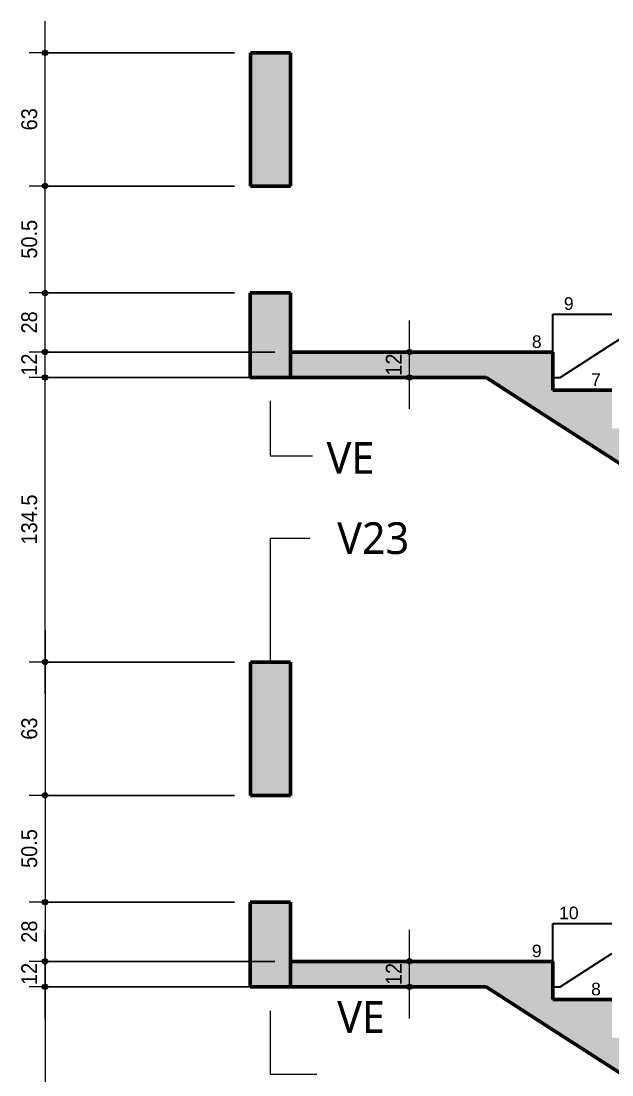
# Model space of a CAD drawing. Extents: x -875 to 3162, y 79010 to 88037.
# Drawn here: x 6.2 to 285.7, y 80592.8 to 81091 of the extents above; entities that cross this region are included whole.
import ezdxf

# ---------------------------------------------------------------- set-up
doc = ezdxf.new("R2010")
doc.units = 0
for name, color, linetype, lineweight in [('A-ANNO-DIMS', 7, 'Continuous', 9), ('A-ANNO-DIMS-50', 7, 'Continuous', 9), ('S-BEAM', 7, 'Continuous', 25), ('S-BEAM-IDEN', 7, 'Continuous', 9), ('S-STRS', 7, 'Continuous', 25), ('S-STRS-ANNO', 7, 'Continuous', 18)]:
    doc.layers.add(name, color=color, linetype=linetype, lineweight=lineweight)
doc.layers.add('A-DETL', color=94, linetype='Continuous', lineweight=18, true_color=0x00a600)
doc.styles.add('Arial', font='arial.ttf', dxfattribs={"height": 5.953125})
doc.styles.add('Arial_1', font='arial.ttf', dxfattribs={"width": 0.9, "height": 7.5})
doc.styles.add('Gadugi_1', font='gadugi.ttf', dxfattribs={"height": 15})
doc.dimstyles.new('PED_1_5mm_ESQ', dxfattribs={"dimscale": 30.48, "dimtxt": 7.651945, "dimasz": 0.328084, "dimexe": 0.246063, "dimexo": 0.246063, "dimgap": 0.049213, "dimtad": 1, "dimdec": 1, "dimrnd": 0.5, "dimdsep": 46, "dimtxsty": 'Arial_1', "dimblk1": 'DOTSMALL', "dimblk2": 'DOTSMALL', "dimsah": 1, "dimcen": 0.09, "dimdle": 0.492126, "dimazin": 0, "dimtfac": 1, "dimtdec": 4, "dimtix": 1, "dimtmove": 0, "dimatfit": 3, "dimfxl": 1, "dimtvp": 1, "dimtolj": 1, "dimtzin": 0, "dimarcsym": 2})

# ---------------------------------------------------------------- blocks, each defined once
blk = doc.blocks.new('DIMBLOCK63-CT A 003 - CORTE D_1 ESCADA TÉRREO A 5PAV')
at = {"layer": 'A-ANNO-DIMS-50', "transparency": 16777216}
h = blk.add_hatch(color=256, dxfattribs=at)
edge = h.paths.add_edge_path(flags=0)
edge.add_arc((17.59, 80634.5), 1.25, 0, 360)
h = blk.add_hatch(color=256, dxfattribs=at)
edge = h.paths.add_edge_path(flags=0)
edge.add_arc((17.59, 80482), 1.25, 0, 360)
for p, q in [((17.59, 80649.5), (17.59, 80467)), ((126.22, 80634.5), (10.09, 80634.5)), ((17.59, 80634.5), (126.22, 80634.5)), ((107.22, 80482), (10.09, 80482)), ((17.59, 80482), (107.22, 80482))]:
    blk.add_line(p, q, dxfattribs=at)
for centre in [(17.59, 80634.5), (17.59, 80482)]:
    blk.add_circle(centre, 1.25, dxfattribs=at)
at = {"layer": 'A-ANNO-DIMS-50', "color": 0, "transparency": 16777216, "insert": (6.35, 80546.6), "char_height": 7.5, "width": 27.9708, "attachment_point": 1, "rotation": 90, "line_spacing_factor": 0.941778, "style": 'Arial_1'}
blk.add_mtext('152.5', dxfattribs=at)
blk = doc.blocks.new('_DotSmall')
at = {"color": 0, "linetype": 'ByBlock', "const_width": 0.5}
blk.add_lwpolyline([(-0.0625, 0, 1), (0.0625, 0, 1)], format="xyb", close=True, dxfattribs=at)
blk = doc.blocks.new('DIMBLOCK64-CT A 003 - CORTE D_1 ESCADA TÉRREO A 5PAV')
at = {"layer": 'A-ANNO-DIMS-50', "transparency": 16777216}
h = blk.add_hatch(color=256, dxfattribs=at)
edge = h.paths.add_edge_path(flags=0)
edge.add_arc((17.59, 80646.5), 1.25, 0, 360)
h = blk.add_hatch(color=256, dxfattribs=at)
edge = h.paths.add_edge_path(flags=0)
edge.add_arc((17.59, 80634.5), 1.25, 0, 360)
for p, q in [((17.59, 80619.5), (17.59, 80661.5)), ((126.22, 80646.5), (10.09, 80646.5)), ((17.59, 80646.5), (126.22, 80646.5)), ((126.22, 80634.5), (10.09, 80634.5)), ((17.59, 80634.5), (126.22, 80634.5))]:
    blk.add_line(p, q, dxfattribs=at)
for centre in [(17.59, 80646.5), (17.59, 80634.5)]:
    blk.add_circle(centre, 1.25, dxfattribs=at)
at = {"layer": 'A-ANNO-DIMS-50', "color": 0, "transparency": 16777216, "insert": (6.35, 80635.32), "char_height": 7.5, "width": 12.4315, "attachment_point": 1, "rotation": 90, "line_spacing_factor": 0.941778, "style": 'Arial_1'}
blk.add_mtext('12', dxfattribs=at)
blk = doc.blocks.new('DIMBLOCK65-CT A 003 - CORTE D_1 ESCADA TÉRREO A 5PAV')
at = {"layer": 'A-ANNO-DIMS-50', "transparency": 16777216}
h = blk.add_hatch(color=256, dxfattribs=at)
edge = h.paths.add_edge_path(flags=0)
edge.add_arc((17.59, 80725), 1.25, 0, 360)
h = blk.add_hatch(color=256, dxfattribs=at)
edge = h.paths.add_edge_path(flags=0)
edge.add_arc((17.59, 80674.5), 1.25, 0, 360)
for p, q in [((17.59, 80740), (17.59, 80674.5)), ((107.22, 80725), (10.09, 80725)), ((17.59, 80725), (107.22, 80725)), ((107.1, 80674.5), (10.09, 80674.5)), ((17.59, 80674.5), (107.1, 80674.5))]:
    blk.add_line(p, q, dxfattribs=at)
for centre in [(17.59, 80725), (17.59, 80674.5)]:
    blk.add_circle(centre, 1.25, dxfattribs=at)
at = {"layer": 'A-ANNO-DIMS-50', "color": 0, "transparency": 16777216, "insert": (6.35, 80690.69), "char_height": 7.5, "width": 21.7551, "attachment_point": 1, "rotation": 90, "line_spacing_factor": 0.941778, "style": 'Arial_1'}
blk.add_mtext('50.5', dxfattribs=at)
blk = doc.blocks.new('DIMBLOCK66-CT A 003 - CORTE D_1 ESCADA TÉRREO A 5PAV')
at = {"layer": 'A-ANNO-DIMS-50', "transparency": 16777216}
h = blk.add_hatch(color=256, dxfattribs=at)
edge = h.paths.add_edge_path(flags=0)
edge.add_arc((17.59, 80674.5), 1.25, 0, 360)
h = blk.add_hatch(color=256, dxfattribs=at)
edge = h.paths.add_edge_path(flags=0)
edge.add_arc((17.59, 80646.5), 1.25, 0, 360)
for p, q in [((107.1, 80674.5), (10.09, 80674.5)), ((17.59, 80674.5), (17.59, 80631.5)), ((17.59, 80674.5), (107.1, 80674.5)), ((126.22, 80646.5), (10.09, 80646.5)), ((17.59, 80646.5), (126.22, 80646.5))]:
    blk.add_line(p, q, dxfattribs=at)
for centre in [(17.59, 80674.5), (17.59, 80646.5)]:
    blk.add_circle(centre, 1.25, dxfattribs=at)
at = {"layer": 'A-ANNO-DIMS-50', "color": 0, "transparency": 16777216, "insert": (6.35, 80655.32), "char_height": 7.5, "width": 12.4315, "attachment_point": 1, "rotation": 90, "line_spacing_factor": 0.941778, "style": 'Arial_1'}
blk.add_mtext('28', dxfattribs=at)
blk = doc.blocks.new('DIMBLOCK67-CT A 003 - CORTE D_1 ESCADA TÉRREO A 5PAV')
at = {"layer": 'A-ANNO-DIMS-50', "transparency": 16777216}
h = blk.add_hatch(color=256, dxfattribs=at)
edge = h.paths.add_edge_path(flags=0)
edge.add_arc((17.59, 80788), 1.25, 0, 360)
h = blk.add_hatch(color=256, dxfattribs=at)
edge = h.paths.add_edge_path(flags=0)
edge.add_arc((17.59, 80725), 1.25, 0, 360)
for p, q in [((17.59, 80803), (17.59, 80710)), ((107.22, 80788), (10.09, 80788)), ((17.59, 80788), (107.22, 80788)), ((107.22, 80725), (10.09, 80725)), ((17.59, 80725), (107.22, 80725))]:
    blk.add_line(p, q, dxfattribs=at)
for centre in [(17.59, 80788), (17.59, 80725)]:
    blk.add_circle(centre, 1.25, dxfattribs=at)
at = {"layer": 'A-ANNO-DIMS-50', "color": 0, "transparency": 16777216, "insert": (6.35, 80751.32), "char_height": 7.5, "width": 12.4315, "attachment_point": 1, "rotation": 90, "line_spacing_factor": 0.941778, "style": 'Arial_1'}
blk.add_mtext('63', dxfattribs=at)
blk = doc.blocks.new('DIMBLOCK68-CT A 003 - CORTE D_1 ESCADA TÉRREO A 5PAV')
at = {"layer": 'A-ANNO-DIMS-50', "transparency": 16777216}
h = blk.add_hatch(color=256, dxfattribs=at)
edge = h.paths.add_edge_path(flags=0)
edge.add_arc((17.59, 80922.53), 1.25, 0, 360)
h = blk.add_hatch(color=256, dxfattribs=at)
edge = h.paths.add_edge_path(flags=0)
edge.add_arc((17.59, 80788), 1.25, 0, 360)
for p, q in [((17.59, 80773), (17.59, 80937.53)), ((138, 80922.53), (10.09, 80922.53)), ((17.59, 80922.53), (138, 80922.53)), ((107.22, 80788), (10.09, 80788)), ((17.59, 80788), (107.22, 80788))]:
    blk.add_line(p, q, dxfattribs=at)
for centre in [(17.59, 80922.53), (17.59, 80788)]:
    blk.add_circle(centre, 1.25, dxfattribs=at)
at = {"layer": 'A-ANNO-DIMS-50', "color": 0, "transparency": 16777216, "insert": (6.35, 80843.61), "char_height": 7.5, "width": 27.9708, "attachment_point": 1, "rotation": 90, "line_spacing_factor": 0.941778, "style": 'Arial_1'}
blk.add_mtext('134.5', dxfattribs=at)
blk = doc.blocks.new('DIMBLOCK69-CT A 003 - CORTE D_1 ESCADA TÉRREO A 5PAV')
at = {"layer": 'A-ANNO-DIMS-50', "transparency": 16777216}
h = blk.add_hatch(color=256, dxfattribs=at)
edge = h.paths.add_edge_path(flags=0)
edge.add_arc((17.59, 80934.53), 1.25, 0, 360)
h = blk.add_hatch(color=256, dxfattribs=at)
edge = h.paths.add_edge_path(flags=0)
edge.add_arc((17.59, 80922.53), 1.25, 0, 360)
for p, q in [((126.22, 80934.53), (10.09, 80934.53)), ((17.59, 80907.53), (17.59, 80934.53)), ((17.59, 80934.53), (126.22, 80934.53)), ((126.22, 80922.53), (10.09, 80922.53)), ((17.59, 80922.53), (126.22, 80922.53))]:
    blk.add_line(p, q, dxfattribs=at)
for centre in [(17.59, 80934.53), (17.59, 80922.53)]:
    blk.add_circle(centre, 1.25, dxfattribs=at)
at = {"layer": 'A-ANNO-DIMS-50', "color": 0, "transparency": 16777216, "insert": (6.35, 80923.35), "char_height": 7.5, "width": 12.4315, "attachment_point": 1, "rotation": 90, "line_spacing_factor": 0.941778, "style": 'Arial_1'}
blk.add_mtext('12', dxfattribs=at)
blk = doc.blocks.new('DIMBLOCK70-CT A 003 - CORTE D_1 ESCADA TÉRREO A 5PAV')
at = {"layer": 'A-ANNO-DIMS-50', "transparency": 16777216}
h = blk.add_hatch(color=256, dxfattribs=at)
edge = h.paths.add_edge_path(flags=0)
edge.add_arc((17.59, 80962.5), 1.25, 0, 360)
h = blk.add_hatch(color=256, dxfattribs=at)
edge = h.paths.add_edge_path(flags=0)
edge.add_arc((17.59, 80934.53), 1.25, 0, 360)
for p, q in [((107.1, 80962.5), (10.09, 80962.5)), ((17.59, 80934.53), (17.59, 80962.5)), ((17.59, 80962.5), (107.1, 80962.5)), ((126.22, 80934.53), (10.09, 80934.53)), ((17.59, 80934.53), (126.22, 80934.53))]:
    blk.add_line(p, q, dxfattribs=at)
for centre in [(17.59, 80962.5), (17.59, 80934.53)]:
    blk.add_circle(centre, 1.25, dxfattribs=at)
at = {"layer": 'A-ANNO-DIMS-50', "color": 0, "transparency": 16777216, "insert": (6.35, 80943.33), "char_height": 7.5, "width": 12.4315, "attachment_point": 1, "rotation": 90, "line_spacing_factor": 0.941778, "style": 'Arial_1'}
blk.add_mtext('28', dxfattribs=at)
blk = doc.blocks.new('DIMBLOCK71-CT A 003 - CORTE D_1 ESCADA TÉRREO A 5PAV')
at = {"layer": 'A-ANNO-DIMS-50', "transparency": 16777216}
h = blk.add_hatch(color=256, dxfattribs=at)
edge = h.paths.add_edge_path(flags=0)
edge.add_arc((17.59, 81013), 1.25, 0, 360)
h = blk.add_hatch(color=256, dxfattribs=at)
edge = h.paths.add_edge_path(flags=0)
edge.add_arc((17.59, 80962.5), 1.25, 0, 360)
for p, q in [((107.22, 81013), (10.09, 81013)), ((17.59, 80962.5), (17.59, 81013)), ((17.59, 81013), (107.22, 81013)), ((107.1, 80962.5), (10.09, 80962.5)), ((17.59, 80962.5), (107.1, 80962.5))]:
    blk.add_line(p, q, dxfattribs=at)
for centre in [(17.59, 81013), (17.59, 80962.5)]:
    blk.add_circle(centre, 1.25, dxfattribs=at)
at = {"layer": 'A-ANNO-DIMS-50', "color": 0, "transparency": 16777216, "insert": (6.35, 80978.69), "char_height": 7.5, "width": 21.7551, "attachment_point": 1, "rotation": 90, "line_spacing_factor": 0.941778, "style": 'Arial_1'}
blk.add_mtext('50.5', dxfattribs=at)
blk = doc.blocks.new('DIMBLOCK72-CT A 003 - CORTE D_1 ESCADA TÉRREO A 5PAV')
at = {"layer": 'A-ANNO-DIMS-50', "transparency": 16777216}
h = blk.add_hatch(color=256, dxfattribs=at)
edge = h.paths.add_edge_path(flags=0)
edge.add_arc((17.59, 81076), 1.25, 0, 360)
h = blk.add_hatch(color=256, dxfattribs=at)
edge = h.paths.add_edge_path(flags=0)
edge.add_arc((17.59, 81013), 1.25, 0, 360)
for p, q in [((17.59, 81013), (17.59, 81091)), ((107.22, 81076), (10.09, 81076)), ((17.59, 81076), (107.22, 81076)), ((107.22, 81013), (10.09, 81013)), ((17.59, 81013), (107.22, 81013))]:
    blk.add_line(p, q, dxfattribs=at)
for centre in [(17.59, 81076), (17.59, 81013)]:
    blk.add_circle(centre, 1.25, dxfattribs=at)
at = {"layer": 'A-ANNO-DIMS-50', "color": 0, "transparency": 16777216, "insert": (6.35, 81039.32), "char_height": 7.5, "width": 12.4315, "attachment_point": 1, "rotation": 90, "line_spacing_factor": 0.941778, "style": 'Arial_1'}
blk.add_mtext('63', dxfattribs=at)
blk = doc.blocks.new('DIMBLOCK118-CT A 003 - CORTE D_1 ESCADA TÉRREO A 5PAV')
at = {"layer": 'A-ANNO-DIMS-50', "transparency": 16777216}
h = blk.add_hatch(color=256, dxfattribs=at)
edge = h.paths.add_edge_path(flags=0)
edge.add_arc((189.96, 80646.5), 1.25, 0, 360)
h = blk.add_hatch(color=256, dxfattribs=at)
edge = h.paths.add_edge_path(flags=0)
edge.add_arc((189.96, 80634.5), 1.25, 0, 360)
for p, q in [((189.96, 80619.5), (189.96, 80661.5)), ((195.69, 80646.5), (182.46, 80646.5)), ((189.96, 80646.5), (195.69, 80646.5)), ((195.69, 80634.5), (182.46, 80634.5)), ((189.96, 80634.5), (195.69, 80634.5))]:
    blk.add_line(p, q, dxfattribs=at)
for centre in [(189.96, 80646.5), (189.96, 80634.5)]:
    blk.add_circle(centre, 1.25, dxfattribs=at)
at = {"layer": 'A-ANNO-DIMS-50', "color": 0, "transparency": 16777216, "insert": (178.72, 80635.32), "char_height": 7.5, "width": 12.4315, "attachment_point": 1, "rotation": 90, "line_spacing_factor": 0.941778, "style": 'Arial_1'}
blk.add_mtext('12', dxfattribs=at)
blk = doc.blocks.new('DIMBLOCK120-CT A 003 - CORTE D_1 ESCADA TÉRREO A 5PAV')
at = {"layer": 'A-ANNO-DIMS-50', "transparency": 16777216}
h = blk.add_hatch(color=256, dxfattribs=at)
edge = h.paths.add_edge_path(flags=0)
edge.add_arc((189.96, 80934.53), 1.25, 0, 360)
h = blk.add_hatch(color=256, dxfattribs=at)
edge = h.paths.add_edge_path(flags=0)
edge.add_arc((189.96, 80922.53), 1.25, 0, 360)
for p, q in [((189.96, 80907.53), (189.96, 80949.53)), ((195.69, 80934.53), (182.46, 80934.53)), ((189.96, 80934.53), (195.69, 80934.53)), ((195.69, 80922.53), (182.46, 80922.53)), ((189.96, 80922.53), (195.69, 80922.53))]:
    blk.add_line(p, q, dxfattribs=at)
for centre in [(189.96, 80934.53), (189.96, 80922.53)]:
    blk.add_circle(centre, 1.25, dxfattribs=at)
at = {"layer": 'A-ANNO-DIMS-50', "color": 0, "transparency": 16777216, "insert": (178.72, 80923.35), "char_height": 7.5, "width": 12.4315, "attachment_point": 1, "rotation": 90, "line_spacing_factor": 0.941778, "style": 'Arial_1'}
blk.add_mtext('12', dxfattribs=at)

msp = doc.modelspace()

# ---------------------------------------------------------------- hatches: boundary and pattern name
at = {"layer": 'S-BEAM', "true_color": 0xa6a6a6}
for points in [[(133.72, 81013), (133.72, 81076), (114.72, 81076), (114.72, 81013)], [(114.6, 80922.5), (133.6, 80922.53), (133.6, 80962.5), (114.6, 80962.5), (114.6, 80922.53)], [(133.72, 80725), (133.72, 80788), (114.72, 80788), (114.72, 80725)], [(114.72, 80634.5), (133.6, 80634.5), (133.6, 80674.5), (114.6, 80674.5), (114.6, 80634.5)]]:
    msp.add_hatch(color=253, dxfattribs=at).paths.add_polyline_path(points, flags=0)
at = {"layer": 'S-STRS', "true_color": 0xa6a6a6}
for points in [[(257.66, 80902.26), (257.66, 80934.53), (133.72, 80934.53), (133.72, 80922.53), (226.14, 80922.53)], [(453.66, 80776.29), (453.66, 80808.55), (425.66, 80808.55), (425.66, 80826.54), (397.66, 80826.54), (397.66, 80844.54), (369.66, 80844.54), (369.66, 80862.54), (341.66, 80862.54), (341.66, 80880.53), (313.66, 80880.53), (313.66, 80898.53), (285.66, 80898.53), (285.66, 80916.53), (257.66, 80916.53), (257.66, 80902.26), (384.49, 80820.74)], [(257.66, 80614.23), (257.66, 80646.5), (133.72, 80646.5), (133.72, 80634.5), (226.14, 80634.5), (237.58, 80627.14)], [(481.66, 80470.23), (481.66, 80502.5), (453.66, 80502.5), (453.66, 80520.5), (425.66, 80520.5), (425.66, 80538.5), (397.66, 80538.5), (397.66, 80556.5), (369.66, 80556.5), (369.66, 80574.5), (341.66, 80574.5), (341.66, 80592.5), (313.66, 80592.5), (313.66, 80610.5), (285.66, 80610.5), (285.66, 80628.5), (257.66, 80628.5), (257.66, 80614.23), (384.49, 80532.7)]]:
    msp.add_hatch(color=253, dxfattribs=at).paths.add_polyline_path(points, flags=0)

# ---------------------------------------------------------------- linework, layer by layer
at = {"layer": 'A-DETL', "color": 7, "lineweight": 9}
for p, q in [((124.1, 80911.48), (124.1, 80885.48)), ((124.1, 80885.48), (144.1, 80885.48)), ((124.1, 80623.19), (124.1, 80593.19)), ((124.1, 80593.19), (146.1, 80593.19))]:
    msp.add_line(p, q, dxfattribs=at)
at = {"layer": 'S-BEAM', "lineweight": 50}
for p, q in [((133.72, 81076), (114.72, 81076)), ((114.72, 81076), (114.72, 81013)), ((133.72, 81013), (133.72, 81076)), ((114.72, 81013), (133.72, 81013)), ((133.6, 80962.5), (114.6, 80962.5)), ((114.6, 80962.5), (114.6, 80922.5)), ((133.6, 80922.5), (133.6, 80962.5)), ((114.6, 80922.5), (133.6, 80922.5)), ((133.72, 80788), (114.72, 80788)), ((114.72, 80788), (114.72, 80725)), ((133.72, 80725), (133.72, 80788)), ((114.72, 80725), (133.72, 80725)), ((133.6, 80674.5), (114.6, 80674.5)), ((114.6, 80674.5), (114.6, 80634.5)), ((133.6, 80634.5), (133.6, 80674.5)), ((114.6, 80634.5), (133.6, 80634.5))]:
    msp.add_line(p, q, dxfattribs=at)
at = {"layer": 'S-BEAM-IDEN'}
for p, q in [((124.22, 80846.53), (142.72, 80846.53)), ((124.22, 80788), (124.22, 80846.53))]:
    msp.add_line(p, q, dxfattribs=at)
at = {"layer": 'S-STRS'}
for p, q in [((285.66, 80938.26), (313.66, 80956.25)), ((257.66, 80952.52), (261.19, 80952.52)), ((257.66, 80934.53), (257.66, 80952.52)), ((261.19, 80952.52), (285.66, 80952.52)), ((261.19, 80922.53), (285.66, 80938.26)), ((257.66, 80922.53), (261.19, 80922.53)), ((257.66, 80664.5), (261.19, 80664.5)), ((257.66, 80646.5), (257.66, 80664.5)), ((261.19, 80664.5), (285.66, 80664.5)), ((261.19, 80634.5), (285.66, 80650.23)), ((257.66, 80634.5), (261.19, 80634.5))]:
    msp.add_line(p, q, dxfattribs=at)
at = {"layer": 'S-STRS', "lineweight": 50}
for p, q in [((257.66, 80934.53), (133.72, 80934.53)), ((133.72, 80934.53), (133.72, 80922.53)), ((257.66, 80916.53), (257.66, 80934.53)), ((133.72, 80922.53), (226.14, 80922.53)), ((226.14, 80922.53), (257.66, 80902.26)), ((285.66, 80916.53), (257.66, 80916.53)), ((257.66, 80902.26), (453.66, 80776.29)), ((257.66, 80646.5), (133.72, 80646.5)), ((133.72, 80646.5), (133.72, 80634.5)), ((257.66, 80628.5), (257.66, 80646.5)), ((133.72, 80634.5), (226.14, 80634.5)), ((226.14, 80634.5), (257.66, 80614.23)), ((285.66, 80628.5), (257.66, 80628.5)), ((257.66, 80614.23), (481.66, 80470.23))]:
    msp.add_line(p, q, dxfattribs=at)

# ---------------------------------------------------------------- texts
at = {"layer": 'S-BEAM-IDEN', "char_height": 15, "attachment_point": 1, "style": 'Gadugi_1'}
for s, insert, width in [('VE', (150.71, 80892.02), 28.8607), ('V23', (155.73, 80854.08), 44.0928), ('VE', (155.73, 80627.71), 28.8607)]:
    msp.add_mtext(s, dxfattribs=dict(at, insert=insert, width=width))
at = {"layer": 'S-STRS-ANNO', "attachment_point": 1, "line_spacing_factor": 0.941778, "style": 'Arial'}
for s, insert, char_height, width in [('9', (262.94, 80960.44), 5.95, 5.4944), ('8', (247.8, 80942.45), 5.95, 5.4944), ('7', (275.8, 80924.45), 5.95, 5.4944), ('10', (260.66, 80672.42), 5.953, 10.9888), ('9', (247.8, 80654.42), 5.95, 5.4944), ('8', (275.8, 80636.42), 5.95, 5.4944)]:
    msp.add_mtext(s, dxfattribs=dict(at, insert=insert, char_height=char_height, width=width))

# ---------------------------------------------------------------- dimensions: what is measured, and where the dimension line sits
at = {"layer": 'A-ANNO-DIMS'}
for base, p1, p2, override, picture, middle in [((17.59, 81076), (114.72, 81013), (114.72, 81076), {"dimpost": '<>', "dimfxl": 63}, 'DIMBLOCK72-CT A 003 - CORTE D_1 ESCADA TÉRREO A 5PAV', (12.25, 81044.5)), ((17.59, 81013), (114.6, 80962.5), (114.72, 81013), {"dimpost": '<>', "dimfxl": 50.501148}, 'DIMBLOCK71-CT A 003 - CORTE D_1 ESCADA TÉRREO A 5PAV', (12.26, 80987.75)), ((17.59, 80962.5), (133.72, 80934.53), (114.6, 80962.5), {"dimpost": '<>', "dimfxl": 33.885545}, 'DIMBLOCK70-CT A 003 - CORTE D_1 ESCADA TÉRREO A 5PAV', (12.26, 80948.51)), ((189.96, 80934.53), (188.19, 80922.53), (188.19, 80934.53), {"dimpost": '<>', "dimfxl": 12}, 'DIMBLOCK120-CT A 003 - CORTE D_1 ESCADA TÉRREO A 5PAV', (184.69, 80928.53)), ((17.59, 80922.53), (114.72, 80788), (145.5, 80922.53), {"dimpost": '<>', "dimfxl": 138.001825}, 'DIMBLOCK68-CT A 003 - CORTE D_1 ESCADA TÉRREO A 5PAV', (12.25, 80855.26)), ((17.59, 80934.53), (133.72, 80922.53), (133.72, 80934.53), {"dimpost": '<>', "dimfxl": 12}, 'DIMBLOCK69-CT A 003 - CORTE D_1 ESCADA TÉRREO A 5PAV', (12.32, 80928.53)), ((17.59, 80725), (114.72, 80788), (114.72, 80725), {"dimpost": '<>', "dimfxl": 63}, 'DIMBLOCK67-CT A 003 - CORTE D_1 ESCADA TÉRREO A 5PAV', (12.25, 80756.5)), ((17.59, 80674.5), (114.72, 80725), (114.6, 80674.5), {"dimpost": '<>', "dimfxl": 50.500148}, 'DIMBLOCK65-CT A 003 - CORTE D_1 ESCADA TÉRREO A 5PAV', (12.26, 80699.75)), ((17.59, 80646.5), (114.6, 80674.5), (133.72, 80646.5), {"dimpost": '<>', "dimfxl": 33.9066}, 'DIMBLOCK66-CT A 003 - CORTE D_1 ESCADA TÉRREO A 5PAV', (12.26, 80660.5)), ((17.59, 80646.5), (133.72, 80634.5), (133.72, 80646.5), {"dimpost": '<>', "dimfxl": 12}, 'DIMBLOCK64-CT A 003 - CORTE D_1 ESCADA TÉRREO A 5PAV', (12.32, 80640.5)), ((189.96, 80646.5), (188.19, 80634.5), (188.19, 80646.5), {"dimpost": '<>', "dimfxl": 12}, 'DIMBLOCK118-CT A 003 - CORTE D_1 ESCADA TÉRREO A 5PAV', (184.69, 80640.5)), ((17.59, 80482), (133.72, 80634.5), (114.72, 80482), {"dimpost": '<>', "dimfxl": 153.679049}, 'DIMBLOCK63-CT A 003 - CORTE D_1 ESCADA TÉRREO A 5PAV', (12.26, 80558.25))]:
    dim = msp.add_linear_dim(base=base, p1=p1, p2=p2, angle=90, dimstyle='PED_1_5mm_ESQ', override=override, dxfattribs=at)
    dim.commit()
    dim.dimension.update_dxf_attribs({"geometry": picture, "text_midpoint": middle})

doc.saveas('drawing.dxf')
